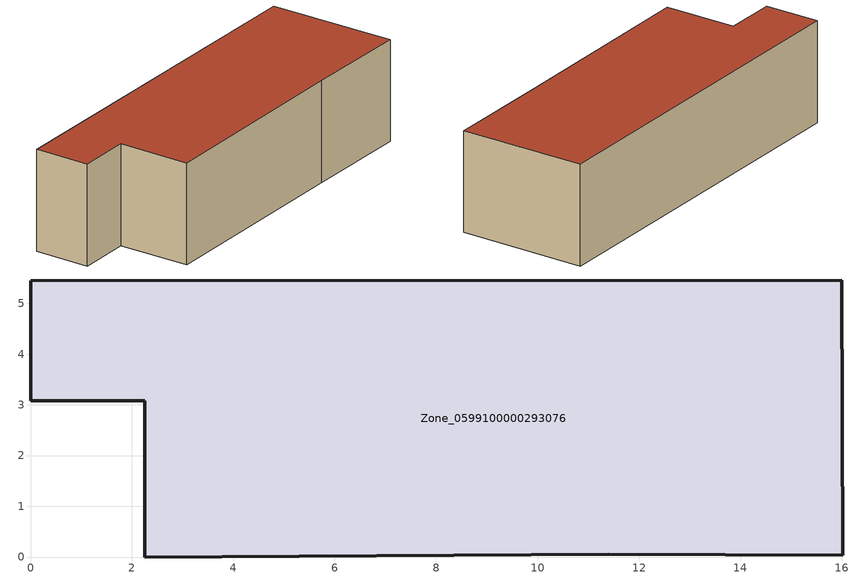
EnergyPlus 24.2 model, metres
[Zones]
Zone_0599100000293076
 floor ground (C_G): 2.25,0 2.25,3.08 0,3.08 0,5.45 15.99,5.46 16.02,0.03 11.39,0.05 z0
 wall outside (C_F): 2.25,3.08 2.25,0 11.39,0.05 16.02,0.03 15.99,5.46 0,5.45 0,3.08 2.25,3.08 z0:4.31
 roof outside (C_R): 0,5.45 0,3.08 2.25,3.08 2.25,0 11.39,0.05 16.02,0.03 15.99,5.46 z4.31
[BUILDING]
Pand.0599100000293076: North Axis=0; Terrain=City; Loads Convergence Tolerance Value=0.04; Temperature Convergence Tolerance Value=0.4; Solar Distribution=FullExterior; Maximum Number of Warmup Days=25; Minimum Number of Warmup Days=1
[Site:Location]
Rotterdam.The.Hague.AP_ZH_NLD Design_Conditions: Latitude=51.96; Longitude=4.45; Time Zone=1; Elevation=-4.5
[SITE:GROUNDTEMPERATURE:BUILDINGSURFACE]
18, 18, 18, 18, 18, 18, 18, 18, 18, 18, 18, 18
[MATERIAL] Thermal Absorptance=0.9; Solar Absorptance=0.7; Visible Absorptance=0.7
Name | Roughness | Thickness | Conductivity | Density | Specific Heat
G.TC.1975-1991 | MediumSmooth | 0.15 | 0.288461 | 540 | 1210
F.TC.1975-1991 | Rough | 0.3 | 0.230769 | 1920 | 840
R.TC.1975-1991 | MediumRough | 0.2 | 0.153846 | 1500 | 1000
[CONSTRUCTION]
C_G: G.TC.1975-1991
C_F: F.TC.1975-1991
C_R: R.TC.1975-1991
[ZONE]
Zone_0599100000293076: Type=1; Multiplier=1; Ceiling Height=Autocalculate; Volume=Autocalculate; Floor Area=autocalculate; Part of Total Floor Area=Yes
[ZONEINFILTRATION:DESIGNFLOWRATE]
Infil_Zone_0599100000293076: Zone or ZoneList or Space or SpaceList=Zone_0599100000293076; Schedule=AlwaysOn; Design Flow Rate Calculation Method=Flow/Area; Flow Rate per Floor Area=0.003; Constant Term Coefficient=1; Temperature Term Coefficient=0; Velocity Term Coefficient=0; Velocity Squared Term Coefficient=0
[HVACTEMPLATE:ZONE:IDEALLOADSAIRSYSTEM]
Zone_0599100000293076: Maximum Heating Supply Air Temperature=50; Minimum Cooling Supply Air Temperature=13; Maximum Heating Supply Air Humidity Ratio=0.0156; Minimum Cooling Supply Air Humidity Ratio=0.0077; Heating Limit=NoLimit; Cooling Limit=NoLimit; Dehumidification Control Type=ConstantSensibleHeatRatio; Cooling Sensible Heat Ratio=0.7; Dehumidification Setpoint=60; Humidification Control Type=None; Humidification Setpoint=30; Outdoor Air Method=None; Outdoor Air Flow Rate per Person=0.00944; Outdoor Air Flow Rate per Zone Floor Area=0; Outdoor Air Flow Rate per Zone=0; Demand Controlled Ventilation Type=None; Outdoor Air Economizer Type=NoEconomizer; Heat Recovery Type=None; Sensible Heat Recovery Effectiveness=0.7; Latent Heat Recovery Effectiveness=0.65
[ZONECONTROL:THERMOSTAT]
ThermostatControl_Zone_0599100000293076: Zone or ZoneList=Zone_0599100000293076; Control Type Schedule=DualSetpointControlType; Control 1=Thermostat_Zone_0599100000293076; Temperature Difference Between Cutout And Setpoint=0
[THERMOSTATSETPOINT:DUALSETPOINT]
Thermostat_Zone_0599100000293076: Heating Setpoint Temperature Schedule=HeatingSetpoint_Zone_0599100000293076; Cooling Setpoint Temperature Schedule=CoolingSetpoint_Zone_0599100000293076
[SCHEDULE:COMPACT]
HeatingSetpoint_Zone_0599100000293076: Through: 12/31, For: AllDays, Until: 24:00, 21
CoolingSetpoint_Zone_0599100000293076: Through: 12/31, For: AllDays, Until: 24:00, 24
DualSetpointControlType: Through: 12/31, For: AllDays, Until: 24:00, 4
AlwaysOn: Through: 12/31, For: AllDays, Until: 24:00, 1
